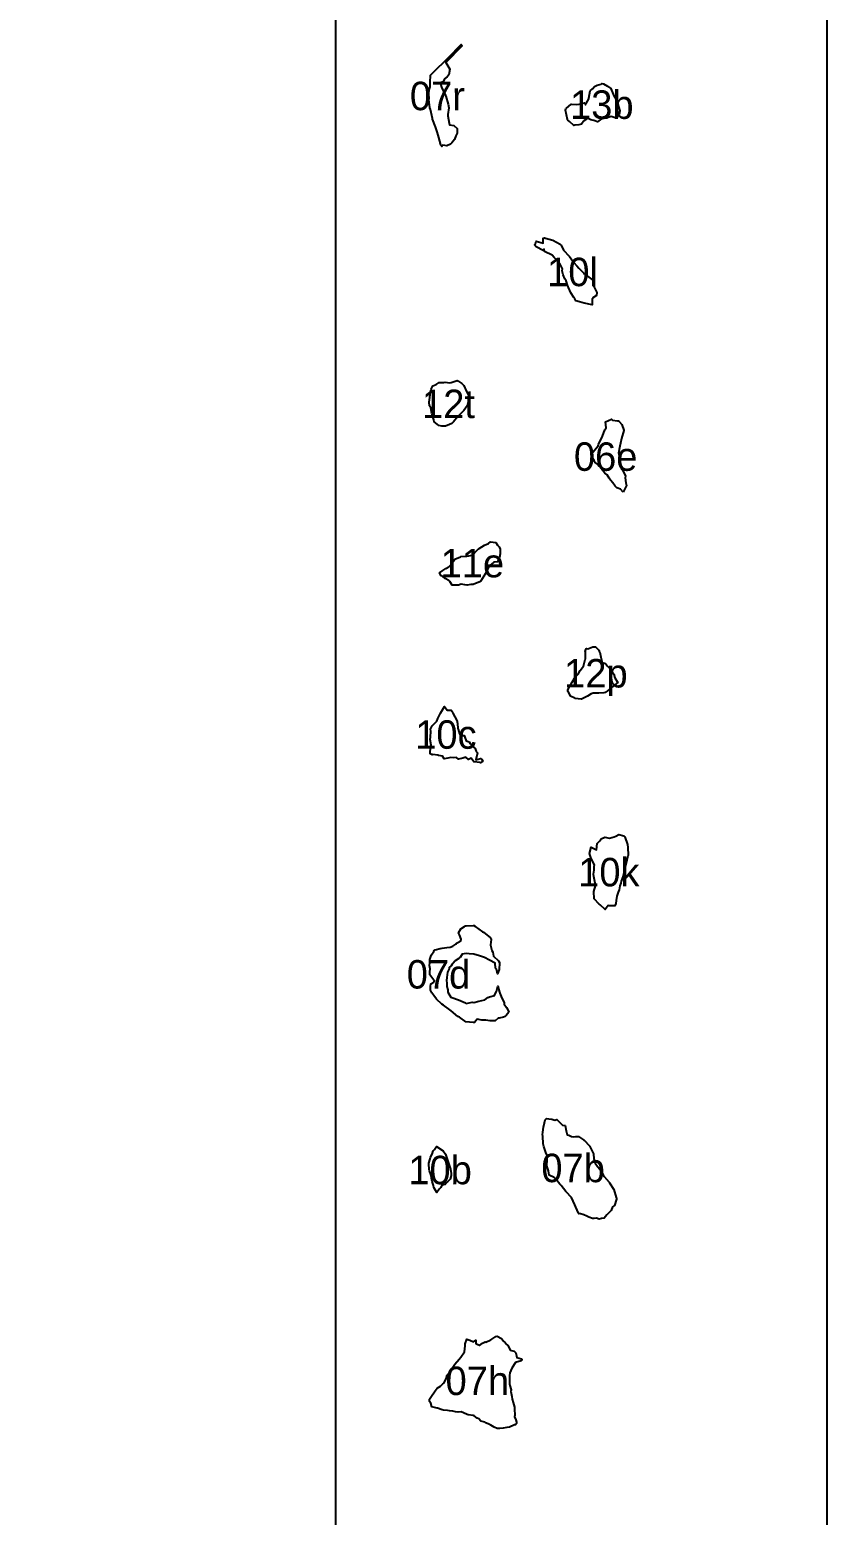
# Model space of a CAD drawing. Header units: millimetres. Extents: x 0 to 600, y 0 to 900.
# Drawn here: x 530 to 600, y 577.4 to 707.8 of the extents above; entities that cross this region are included whole.
import ezdxf
from ezdxf.enums import TextEntityAlignment as Align

# ---------------------------------------------------------------- set-up
doc = ezdxf.new("R2010")
doc.units = ezdxf.units.MM
for name, color, linetype in [('CORTE', 1, 'Continuous'), ('GRABADO', 5, 'Continuous'), ('HOJA', 8, 'Continuous')]:
    doc.layers.add(name, color=color, linetype=linetype)

msp = doc.modelspace()

# ---------------------------------------------------------------- linework, layer by layer
at = {"layer": 'CORTE'}
msp.add_lwpolyline([(556.82, 732.69), (556.82, 478.57)], dxfattribs=at)
for points in [[(566.9, 697.77), (566.59, 697.61), (566.23, 697.67), (566.15, 697.55), (566.02, 697.76), (566.03, 697.83), (565.84, 698.55), (565.73, 698.86), (565.6, 699.29), (565.34, 699.96), (565.32, 700), (565.32, 700.01), (565.15, 700.81), (565.11, 700.97), (565.02, 701.69), (565.04, 701.79), (565.02, 702.18), (565.04, 702.54), (565.13, 702.79), (565.13, 703.18), (565.17, 703.83), (565.33, 703.99), (566.73, 705.39), (567.85, 706.51), (567.95, 706.4), (566.5, 704.95), (566.5, 704.95), (566.5, 704.94), (566.85, 704.35), (566.78, 703.86), (566.62, 703.68), (566.38, 703.5), (566.26, 703.24), (566, 703.16), (566.15, 702.7), (566.44, 702.13), (566.48, 702.04), (566.51, 701.97), (566.71, 701.28), (566.77, 700.95), (566.69, 700.36), (566.69, 700.29), (566.69, 700.26), (566.8, 699.6), (566.83, 699.48), (567.22, 699.41), (567.5, 699.14), (567.49, 698.73), (567.37, 698.49), (567.26, 698.19), (567.02, 697.89), (566.9, 697.77)], [(577.03, 700.91), (577.1, 700.94), (577.48, 701.26), (577.5, 701.27), (577.53, 701.27), (577.94, 701.26), (578.22, 701.29), (578.34, 701.32), (578.67, 701.4), (578.78, 701.23), (578.82, 701.33), (579.06, 701.76), (579.07, 701.79), (579.06, 701.82), (579.18, 702.46), (579.38, 702.63), (579.57, 702.84), (579.79, 702.96), (580.13, 703.05), (580.2, 703.1), (580.36, 703.08), (580.71, 702.85), (580.99, 702.67), (581.27, 702.01), (581.29, 701.99), (581.34, 701.91), (581.6, 701.29), (581.78, 700.7), (581.71, 700.36), (581.55, 700.12), (581.49, 700.06), (581.38, 700.08), (581.03, 700.2), (580.77, 700.11), (580.64, 700.05), (580.38, 700.03), (580.23, 700), (580.17, 699.98), (579.83, 699.74), (579.49, 699.86), (579.36, 699.89), (579.25, 699.92), (578.95, 700.06), (578.77, 699.92), (578.61, 699.81), (578.42, 699.53), (578.19, 699.46), (577.84, 699.45), (577.74, 699.42), (577.35, 699.77), (577.22, 699.88), (577.2, 699.92), (577.19, 699.94), (577.02, 700.75), (577.03, 700.91)], [(579.75, 684.76), (579.73, 684.47), (579.41, 684.29), (579.37, 684.21), (579.34, 684.19), (579.34, 683.67), (578.64, 683.82), (578.25, 683.92), (577.92, 684.03), (577.82, 684.18), (577.73, 684.31), (577.48, 684.71), (577.27, 685.19), (577.25, 685.25), (577.2, 685.38), (577.06, 685.76), (576.94, 685.95), (576.8, 686.29), (576.73, 686.66), (576.74, 686.82), (576.51, 687.28), (576.48, 687.31), (576.42, 687.39), (576.01, 687.83), (575.84, 688.01), (575.17, 688.36), (575.14, 688.55), (575.05, 688.43), (574.45, 688.76), (574.28, 688.93), (574.37, 689.02), (574.44, 689.24), (575.04, 689.08), (575.04, 689.52), (575.15, 689.53), (575.18, 689.55), (575.25, 689.52), (575.91, 689.34), (576.53, 688.99), (576.64, 688.9), (576.85, 688.45), (577.33, 687.94), (577.33, 687.93), (577.35, 687.91), (577.7, 687.41), (578.02, 687.09), (578.18, 686.89), (578.61, 686.45), (578.68, 686.37), (578.7, 686.35), (579.42, 685.83), (579.43, 685.75), (579.5, 685.29), (579.54, 685.21), (579.75, 684.76)], [(566.16, 673), (565.89, 673.06), (565.74, 673.2), (565.48, 673.4), (565.44, 673.56), (565.33, 673.89), (565.3, 674.07), (565.27, 674.12), (565.2, 674.63), (565.06, 674.81), (565.03, 675.13), (565.11, 675.54), (565.17, 676.03), (565.21, 676.25), (565.35, 676.54), (565.66, 676.68), (565.91, 676.84), (566.34, 676.85), (566.45, 676.87), (566.85, 676.83), (566.96, 676.86), (567.41, 676.99), (567.5, 677.02), (567.54, 677), (567.57, 676.98), (567.91, 676.76), (568.08, 676.59), (568.18, 676.37), (568.24, 676.26), (568.37, 675.93), (568.59, 675.54), (568.56, 675.44), (568.39, 674.8), (568.08, 674.4), (567.79, 674.09), (567.55, 673.87), (567.17, 673.4), (567.02, 673.25), (566.83, 673.15), (566.47, 673), (566.16, 673)], [(582.09, 667.22), (581.85, 667.49), (581.52, 667.61), (581.45, 667.66), (581.37, 667.75), (581.18, 668.03), (580.97, 668.28), (580.91, 668.37), (580.85, 668.45), (580.67, 668.73), (580.46, 668.88), (580.36, 669.02), (580.25, 669.15), (580.16, 669.44), (579.94, 669.5), (579.82, 669.68), (579.62, 669.83), (579.52, 670.01), (579.39, 670.23), (579.32, 670.45), (579.28, 670.6), (579.41, 670.73), (579.88, 671.3), (579.92, 671.42), (580.2, 671.99), (580.44, 672.6), (580.48, 672.69), (580.57, 672.86), (580.53, 673.4), (581.04, 673.64), (581.15, 673.54), (581.57, 673.49), (581.63, 673.48), (581.72, 673.41), (581.96, 673.15), (582.13, 672.67), (582.13, 672.62), (581.93, 671.94), (581.83, 671.52), (581.79, 671.26), (581.68, 670.65), (581.7, 670.59), (581.76, 670.07), (581.8, 669.89), (581.87, 669.52), (581.93, 669.23), (582.06, 669.12), (582.14, 668.91), (582.28, 668.66), (582.24, 668.49), (582.32, 668.03), (582.38, 667.79), (582.09, 667.22)], [(567.32, 659.04), (567.06, 659.06), (566.85, 659.38), (566.8, 659.43), (566.76, 659.45), (566.44, 659.64), (566.24, 659.8), (566.09, 659.88), (565.95, 660.15), (566.24, 660.33), (566.49, 660.52), (566.76, 660.67), (566.96, 660.87), (567.28, 661.34), (567.79, 661.54), (567.82, 661.57), (568.35, 661.59), (568.36, 661.59), (568.86, 661.7), (569.26, 662.12), (569.37, 662.24), (569.43, 662.27), (569.9, 662.57), (570.24, 662.72), (570.44, 662.87), (570.9, 662.79), (571.04, 662.56), (571.18, 662.43), (571.27, 662.22), (571.27, 661.79), (571.21, 661.49), (571.04, 661.09), (570.73, 661.07), (570.51, 660.91), (570.33, 660.77), (570.01, 660.16), (569.99, 660.09), (569.83, 659.85), (569.54, 659.37), (569.44, 659.32), (569.41, 659.31), (568.91, 659.1), (568.71, 659.11), (568.37, 659.05), (568.16, 659.09), (567.86, 659.13), (567.63, 659.04), (567.32, 659.04)], [(578.39, 649.05), (577.87, 649.1), (577.82, 649.12), (577.46, 649.32), (577.27, 649.69), (577.21, 649.73), (577.23, 649.84), (577.26, 649.92), (577.59, 650.55), (577.79, 650.88), (578.12, 651.25), (578.31, 651.55), (578.58, 651.93), (578.75, 652.52), (578.77, 652.6), (578.77, 653.21), (578.73, 653.3), (578.86, 653.48), (578.97, 653.47), (579.41, 653.63), (579.65, 653.63), (579.94, 653.34), (579.97, 653.27), (580.02, 653.17), (580.11, 652.74), (580.14, 652.61), (580.22, 652.25), (580.51, 652.18), (580.61, 652.06), (580.69, 651.95), (580.9, 651.75), (581.05, 651.54), (581.15, 651.38), (581.25, 651.24), (581.33, 650.91), (581.61, 650.5), (581.04, 650.07), (580.66, 649.76), (580.5, 649.63), (580.37, 649.61), (579.95, 649.58), (579.82, 649.58), (579.44, 649.56), (579.26, 649.5), (578.93, 649.3), (578.41, 649.06), (578.39, 649.05)], [(568.98, 643.54), (568.95, 643.54), (568.73, 643.87), (568.48, 643.75), (568.26, 643.94), (567.99, 643.87), (567.62, 643.78), (567.43, 643.92), (567.19, 643.89), (566.93, 643.92), (566.67, 643.87), (566.37, 643.8), (566.2, 644.03), (565.86, 644.11), (565.79, 644.13), (565.36, 644.18), (565.3, 644.17), (565.12, 644.26), (565.16, 644.85), (565.22, 645.01), (565.13, 645.49), (565.17, 645.7), (565.18, 646.25), (565.17, 646.4), (565.29, 646.69), (565.71, 647.12), (565.81, 647.35), (566.05, 647.81), (566.4, 648.39), (566.62, 648.09), (566.96, 648.09), (567.08, 647.93), (567.13, 647.81), (567.28, 647.5), (567.49, 647.1), (567.49, 647.05), (567.52, 646.9), (567.57, 646.47), (567.59, 646.41), (567.7, 646), (567.99, 645.87), (568.1, 645.86), (568.16, 645.72), (568.29, 645.4), (568.54, 645.29), (568.63, 645.16), (568.85, 645.05), (568.92, 644.83), (569.08, 644.72), (569.18, 644.46), (569.27, 644.32), (569.13, 643.73), (569.56, 643.84), (569.66, 643.74), (569.74, 643.59), (569.55, 643.45), (569.48, 643.48), (568.99, 643.53), (568.98, 643.54)], [(580.89, 636.84), (581.28, 636.97), (581.42, 637.02), (581.69, 637.15), (582.14, 637.05), (582.21, 636.97), (582.46, 636.3), (582.48, 636.01), (582.5, 635.34), (582.49, 635.23), (582.46, 635.17), (582.33, 634.65), (582.2, 634.05), (582.2, 634.04), (582.2, 634.03), (582.04, 633.45), (581.91, 633.07), (581.86, 632.9), (581.79, 632.65), (581.72, 632.3), (581.63, 632.09), (581.53, 631.76), (581.47, 631.36), (581.44, 631.1), (581.34, 630.9), (581.02, 630.91), (580.86, 630.89), (580.75, 630.94), (580.5, 630.59), (580.07, 631), (579.96, 631.05), (579.53, 631.51), (579.51, 632.17), (579.65, 632.65), (579.65, 632.76), (579.51, 633.47), (579.47, 633.68), (579.52, 634.04), (579.53, 634.37), (579.56, 634.51), (579.42, 634.76), (579.23, 635.14), (579.13, 635.5), (579.28, 636.04), (579.72, 635.82), (579.78, 636.37), (580.03, 636.61), (580.15, 636.78), (580.46, 636.92), (580.89, 636.84)], [(572.05, 621.57), (571.81, 621.26), (571.71, 621.2), (571.56, 621.13), (571.19, 621.05), (571.1, 621.03), (570.83, 620.8), (570.37, 620.82), (570.03, 620.86), (569.67, 620.86), (569.25, 620.94), (569.02, 620.66), (568.9, 620.67), (568.26, 620.72), (567.71, 621.14), (567.56, 621.19), (566.98, 621.67), (566.85, 621.77), (566.29, 622.19), (566.16, 622.28), (565.69, 622.72), (565.45, 623.03), (565.26, 623.25), (565.16, 623.49), (565.17, 623.82), (565.2, 624.04), (565.45, 624.21), (565.5, 624.31), (565.5, 624.32), (565.45, 624.39), (565.09, 624.84), (565.11, 625.11), (565.12, 625.38), (565.08, 625.65), (565.1, 625.91), (565.09, 626.18), (565.2, 626.46), (565.25, 626.61), (565.44, 626.89), (565.49, 626.99), (565.58, 627.03), (566.02, 627.15), (566.19, 627.2), (566.6, 627.25), (566.88, 627.28), (567.12, 627.36), (567.38, 627.53), (567.45, 627.61), (567.55, 627.68), (567.81, 627.84), (567.86, 627.99), (567.69, 628.37), (567.63, 628.53), (567.83, 628.87), (568.15, 629.1), (568.21, 629.15), (568.28, 629.16), (568.91, 629.18), (569.01, 629.17), (569.09, 629.1), (569.72, 628.63), (569.8, 628.59), (570.43, 628.09), (570.48, 628.01), (570.47, 627.97), (570.45, 627.68), (570.42, 627.51), (570.42, 627.5), (570.44, 627.44), (570.55, 626.98), (570.63, 626.84), (570.69, 626.47), (571.12, 626.06), (571.21, 625.94), (571.23, 625.84), (571.2, 625.38), (571.2, 625.32), (571.04, 624.92), (570.96, 625.35), (570.87, 625.44), (570.83, 625.86), (570.34, 626.13), (569.9, 626.36), (569.65, 626.45), (569.46, 626.5), (568.97, 626.66), (568.55, 626.68), (568.29, 626.71), (567.93, 626.67), (567.76, 626.38), (567.69, 626.34), (567.64, 626.28), (567.33, 626.08), (567.15, 625.86), (567.06, 625.78), (566.96, 625.64), (566.8, 625.49), (566.79, 625.37), (566.66, 625.08), (566.62, 624.85), (566.59, 624.62), (566.56, 624.34), (566.59, 624.11), (566.6, 623.83), (566.69, 623.52), (566.69, 623.31), (566.95, 622.87), (567.03, 622.84), (567.62, 622.64), (568.24, 622.38), (568.3, 622.34), (568.83, 622.44), (568.97, 622.43), (569.39, 622.52), (569.66, 622.6), (569.92, 622.64), (570.2, 622.84), (570.28, 622.87), (570.34, 622.92), (570.77, 623.02), (570.91, 623.34), (570.95, 623.37), (571.06, 623.86), (571.21, 623.32), (571.24, 623.24), (571.41, 622.8), (571.64, 622.42), (571.63, 622.27), (571.82, 621.98), (571.96, 621.76), (572.05, 621.57)], [(578.24, 603.88), (578.19, 603.85), (578.12, 603.94), (578.11, 603.98), (577.84, 604.64), (577.53, 605.3), (577.07, 605.8), (577.04, 605.83), (576.62, 606.34), (576.52, 606.48), (576.19, 606.89), (576.03, 607.06), (575.59, 607.27), (575.51, 607.63), (575.37, 608.09), (575.38, 608.21), (575.39, 608.46), (575.39, 608.93), (575.37, 609.05), (575.28, 609.24), (575.1, 609.77), (575.06, 610), (575.01, 610.68), (575, 610.81), (575.03, 611.03), (575.08, 611.48), (575.16, 611.84), (575.22, 612.11), (575.34, 612.23), (575.55, 612.2), (575.81, 612.18), (576.08, 612.1), (576.24, 612.14), (576.4, 612.01), (576.75, 611.64), (576.99, 611.61), (577.06, 611.14), (577.17, 610.8), (577.29, 610.76), (577.55, 610.65), (577.7, 610.61), (577.93, 610.66), (578.14, 610.64), (578.58, 610.37), (578.62, 610.34), (578.64, 610.33), (579.13, 609.84), (579.15, 609.81), (579.16, 609.78), (579.48, 609.13), (579.5, 608.69), (579.63, 608.32), (579.81, 608.02), (580.04, 607.77), (580.35, 607.24), (580.4, 607.15), (580.84, 606.63), (580.86, 606.62), (580.88, 606.58), (581.25, 606.01), (581.47, 605.3), (581.49, 605.25), (581.49, 605.19), (581.48, 605.16), (581.32, 604.58), (581.14, 604.48), (581.01, 604.16), (580.79, 603.91), (580.64, 603.77), (580.42, 603.47), (580.17, 603.44), (579.96, 603.4), (579.73, 603.47), (579.54, 603.44), (579.38, 603.45), (579.07, 603.57), (578.89, 603.65), (578.62, 603.76), (578.24, 603.88)], [(566.98, 607.41), (566.97, 607.24), (566.88, 606.91), (566.65, 606.67), (566.56, 606.6), (566.45, 606.45), (566.16, 606.37), (566.06, 606.16), (565.92, 606.04), (565.71, 605.73), (565.45, 606.18), (565.41, 606.36), (565.31, 606.71), (565.25, 607), (565.21, 607.23), (565.08, 607.65), (565.05, 607.76), (565.01, 608.25), (565.01, 608.31), (565.13, 608.69), (565.15, 608.84), (565.31, 609.11), (565.39, 609.38), (565.51, 609.5), (565.69, 609.76), (566.26, 609.4), (566.48, 609.11), (566.56, 608.84), (566.59, 608.76), (566.75, 608.32), (566.83, 608.05), (566.91, 607.79), (566.98, 607.41)], [(565.77, 586.8), (565.77, 586.8), (565.74, 586.8), (565.28, 586.92), (565.19, 587.25), (565.07, 587.39), (565.08, 587.6), (565.2, 587.76), (565.58, 588.31), (565.73, 588.56), (566.04, 588.73), (566.25, 588.93), (566.33, 589.01), (566.54, 589.39), (566.61, 589.69), (566.77, 589.87), (567.13, 590.39), (567.29, 590.65), (567.68, 591.09), (567.81, 591.27), (568.15, 591.76), (568.19, 592.26), (568.19, 592.45), (568.35, 592.87), (568.62, 592.76), (568.92, 592.62), (569.14, 592.76), (569.14, 592.48), (569.38, 592.35), (569.45, 592.29), (569.71, 592.5), (569.96, 592.62), (570.03, 592.6), (570.45, 592.79), (570.89, 593.08), (571.02, 593.11), (571.38, 592.91), (571.59, 592.65), (571.67, 592.59), (571.75, 592.48), (571.97, 592.28), (572.12, 591.94), (572.16, 591.88), (572.5, 591.81), (572.59, 591.73), (572.65, 591.65), (572.75, 591.25), (573.14, 591.13), (573.19, 591.08), (573.18, 591.02), (573.15, 590.98), (573.12, 590.95), (572.63, 590.82), (572.29, 590.31), (572.13, 589.9), (572.08, 589.66), (572.1, 589.62), (572.1, 588.97), (572.1, 588.94), (572.13, 588.79), (572.24, 588.42), (572.22, 588.27), (572.31, 587.82), (572.34, 587.59), (572.43, 587.29), (572.52, 586.89), (572.53, 586.72), (572.57, 586.18), (572.54, 586.04), (572.65, 585.79), (572.7, 585.56), (572.71, 585.47), (572.62, 585.34), (572.54, 585.34), (572.08, 585.14), (571.85, 585.11), (571.55, 585.04), (571.24, 585.02), (571, 585.02), (570.75, 585.12), (570.46, 585.31), (570.39, 585.33), (570.23, 585.42), (570, 585.52), (569.93, 585.56), (569.59, 585.67), (569.4, 585.87), (569.26, 585.91), (568.98, 586.12), (568.91, 586.15), (568.9, 586.15), (568.47, 586.22), (568.38, 586.24), (568.05, 586.38), (567.86, 586.47), (567.6, 586.44), (567.34, 586.49), (567.13, 586.53), (566.82, 586.56), (566.66, 586.59), (566.29, 586.62), (566.17, 586.65), (565.77, 586.8)]]:
    msp.add_lwpolyline(points, close=True, dxfattribs=at)
at = {"layer": 'GRABADO'}
msp.add_lwpolyline([(556.82, 732.69), (556.82, 501.13), (556.82, 500.65), (556.82, 496.47), (556.82, 493.41), (556.82, 492.27), (556.82, 492.14), (556.82, 490.82), (556.82, 470.74)], dxfattribs=at)
at = {"layer": 'HOJA'}
msp.add_lwpolyline([(0, 0), (600, 0), (600, 900), (0, 900)], close=True, dxfattribs=at)

# ---------------------------------------------------------------- texts
at = {"layer": 'GRABADO'}
for s, p in [('07r', (565.76, 702)), ('13b', (580.2, 701.24)), ('10l', (577.63, 686.55)), ('12t', (566.74, 674.97)), ('06e', (580.54, 670.34)), ('11e', (568.83, 660.99)), ('12p', (579.68, 651.32)), ('10c', (566.51, 645.94)), ('10k', (580.82, 633.86)), ('07d', (565.86, 624.89)), ('10b', (566, 607.71)), ('07b', (577.68, 607.89)), ('07h', (569.27, 589.2))]:
    msp.add_text(s, height=2.5, dxfattribs=at).set_placement(p, align=Align.MIDDLE_CENTER)

doc.saveas('drawing.dxf')
